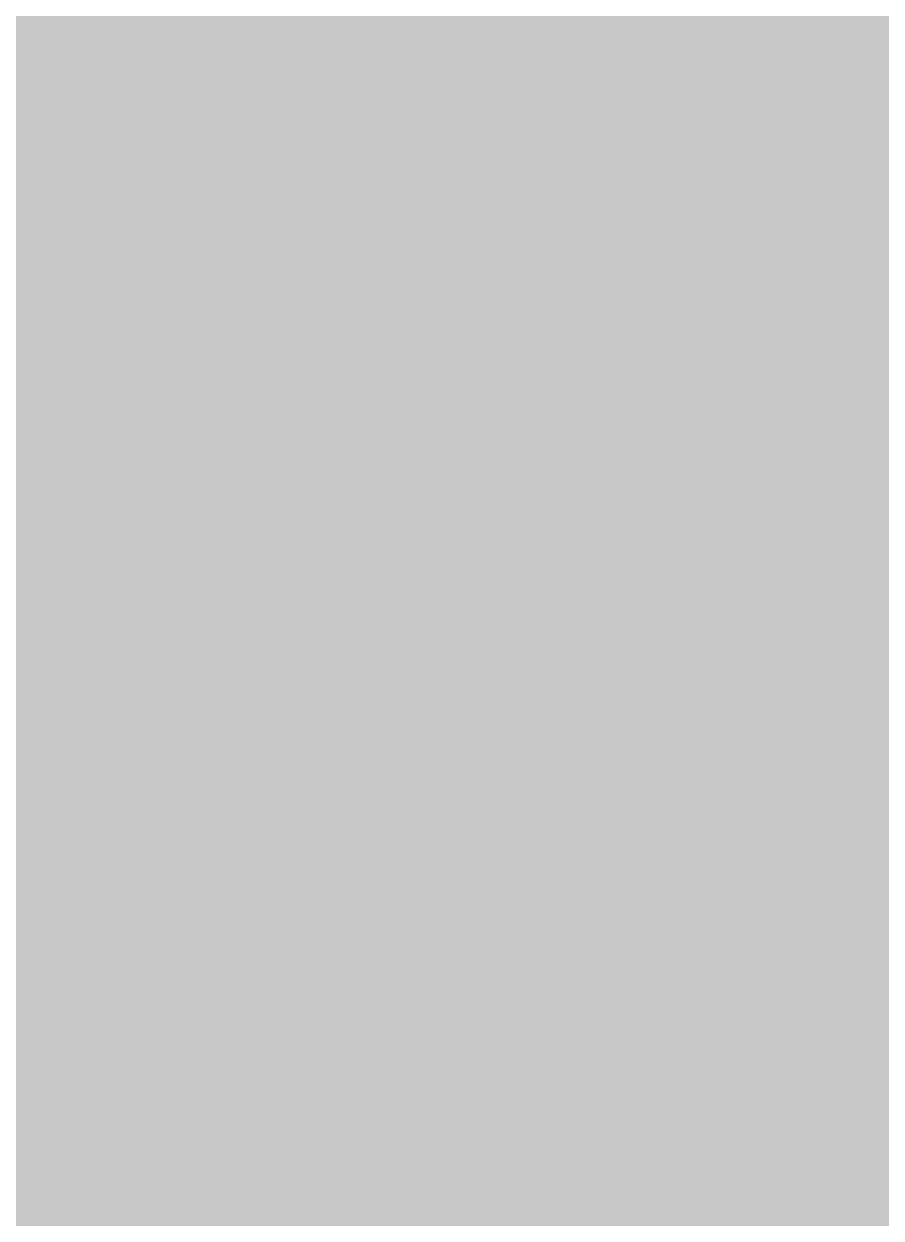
# Model space of a CAD drawing. Extents: x -5 to 208, y -5 to 206.
# Drawn here: x 12.02 to 17.19, y 50.09 to 57.29 of the extents above; entities that cross this region are included whole.
import ezdxf

# ---------------------------------------------------------------- set-up
doc = ezdxf.new("R2010")
doc.units = 0
doc.header["$MEASUREMENT"] = 0
doc.layers.get('0').update_dxf_attribs({"linetype": 'CONTINUOUS'})
for name, color, linetype in [('22-301-0_BOT', 7, 'CONTINUOUS'), ('22-301-0_IN1', 1, 'CONTINUOUS'), ('22-301-0_IN2', 4, 'CONTINUOUS'), ('22-301-0_SMT', 5, 'CONTINUOUS'), ('22-301-0_SST', 10, 'CONTINUOUS'), ('22-301-0_TOP', 14, 'CONTINUOUS')]:
    doc.layers.add(name, color=color, linetype=linetype)

# ---------------------------------------------------------------- blocks, each defined once
blk = doc.blocks.new('RECTANGLE_4')
blk.add_solid([(0.63627, 0.51308), (0.63627, -0.51308), (-0.63627, 0.51308), (-0.63627, -0.51308)])
blk = doc.blocks.new('ROUND_36')
at = {"const_width": 0.23749}
blk.add_lwpolyline([(-0.118744, 0, 1), (0.118744, 0, 1)], format="xyb", close=True, dxfattribs=at)

msp = doc.modelspace()

# ---------------------------------------------------------------- linework, layer by layer
at = {"layer": '22-301-0_BOT', "const_width": 0.254}
for points in [[(13.3604, 70.6755), (13.3604, 34.798)], [(13.589, 70.6755), (13.589, 38.70198)], [(13.8176, 70.6755), (13.8176, 39.13124)], [(14.0462, 70.6755), (14.0462, 39.39032)], [(14.2748, 70.6755), (14.2748, 39.56812)], [(14.5034, 70.6755), (14.5034, 39.69512)], [(14.732, 70.6755), (14.732, 39.78148)], [(14.9606, 70.6755), (14.9606, 39.83482)], [(15.1892, 70.6755), (15.1892, 39.85768)], [(15.4178, 70.6755), (15.4178, 39.84752)], [(15.6464, 70.6755), (15.6464, 39.80942)], [(15.875, 70.6755), (15.875, 39.7383)], [(16.1036, 70.6755), (16.1036, 39.63162)], [(16.3322, 70.6755), (16.3322, 39.47668)], [(16.5608, 70.6755), (16.5608, 39.25824)], [(16.7894, 70.6755), (16.7894, 38.93058)], [(17.018, 70.6755), (17.018, 34.798)], [(17.2466, 70.6755), (17.2466, 34.798)], [(13.1318, 68.49618), (13.1318, 34.798)], [(11.9888, 68.326), (11.9888, 34.798)], [(12.2174, 68.326), (12.2174, 34.798)], [(12.446, 68.326), (12.446, 34.798)], [(12.6746, 68.326), (12.6746, 34.798)], [(12.9032, 68.35902), (12.9032, 34.798)], [(21.94306, 57.2008), (6.60146, 57.2008)], [(21.6789, 56.9722), (6.59384, 56.9722)], [(21.50364, 56.7436), (6.54812, 56.7436)], [(21.38172, 56.515), (6.4643, 56.515)], [(21.30298, 56.2864), (6.33476, 56.2864)], [(21.26234, 56.0578), (6.14172, 56.0578)], [(21.25218, 55.8292), (5.83946, 55.8292)], [(21.27504, 55.6006), (-3.556, 55.6006)], [(21.33346, 55.372), (-3.556, 55.372)], [(21.42998, 55.1434), (-3.556, 55.1434)], [(21.57476, 54.9148), (-3.556, 54.9148)], [(21.78304, 54.6862), (-3.556, 54.6862)], [(22.1107, 54.4576), (-3.556, 54.4576)], [(57.91962, 54.229), (-3.556, 54.229)], [(58.17616, 54.0004), (-3.556, 54.0004)], [(58.66384, 53.7718), (-3.556, 53.7718)], [(95.631, 53.5432), (5.46862, 53.5432)], [(95.631, 53.3146), (5.95884, 53.3146)], [(95.631, 53.086), (6.21538, 53.086)], [(95.631, 52.8574), (6.38556, 52.8574)], [(95.631, 52.6288), (6.49732, 52.6288)], [(43.46194, 52.4002), (6.56844, 52.4002)], [(43.23334, 52.1716), (6.59892, 52.1716)], [(43.12158, 51.943), (6.59892, 51.943)], [(43.08348, 51.7144), (6.56082, 51.7144)], [(43.10888, 51.4858), (6.48716, 51.4858)], [(43.20032, 51.2572), (6.36778, 51.2572)], [(43.39336, 51.0286), (6.19252, 51.0286)], [(51.79568, 50.8), (5.92074, 50.8)], [(51.77028, 50.5714), (5.35686, 50.5714)], [(51.80838, 50.3428), (-3.556, 50.3428)], [(49.43094, 50.1142), (-3.556, 50.1142)]]:
    msp.add_lwpolyline(points, dxfattribs=at)
at = {"layer": '22-301-0_IN1', "const_width": 0.254}
for points in [[(12.5476, 83.312), (12.5476, 42.799)], [(12.7762, 83.312), (12.7762, 42.799)], [(13.0048, 83.312), (13.0048, 42.799)], [(13.2334, 83.312), (13.2334, 42.799)], [(13.462, 83.312), (13.462, 42.799)], [(13.6906, 83.312), (13.6906, 42.799)], [(13.9192, 83.312), (13.9192, 42.799)], [(14.1478, 83.312), (14.1478, 42.799)], [(14.3764, 83.312), (14.3764, 42.799)], [(14.605, 72.898), (14.605, 42.799)], [(14.8336, 72.898), (14.8336, 42.799)], [(15.0622, 72.898), (15.0622, 42.799)], [(15.2908, 72.898), (15.2908, 42.799)], [(15.5194, 72.898), (15.5194, 42.799)], [(15.748, 72.898), (15.748, 42.799)], [(15.9766, 72.898), (15.9766, 42.799)], [(16.2052, 72.898), (16.2052, 42.799)], [(16.4338, 72.898), (16.4338, 42.799)], [(16.6624, 72.898), (16.6624, 42.799)], [(16.891, 72.898), (16.891, 42.799)], [(17.1196, 72.898), (17.1196, 42.799)], [(12.319, 69.43852), (12.319, 42.799)], [(12.0904, 69.1261), (12.0904, 42.799)], [(22.31136, 57.2008), (6.42366, 57.2008)], [(21.93544, 56.9722), (6.4135, 56.9722)], [(21.71954, 56.7436), (6.3627, 56.7436)], [(21.5773, 56.515), (6.26618, 56.515)], [(21.4884, 56.2864), (6.11124, 56.2864)], [(21.44014, 56.0578), (5.8674, 56.0578)], [(21.42998, 55.8292), (5.33908, 55.8292)], [(21.45792, 55.6006), (-2.54, 55.6006)], [(21.52396, 55.372), (-2.54, 55.372)], [(21.63318, 55.1434), (-2.54, 55.1434)], [(21.80336, 54.9148), (-2.54, 54.9148)], [(22.0726, 54.6862), (-2.54, 54.6862)], [(22.71268, 54.4576), (-2.54, 54.4576)], [(31.242, 54.229), (-2.54, 54.229)], [(31.242, 54.0004), (-2.54, 54.0004)], [(31.242, 53.7718), (-2.54, 53.7718)], [(31.242, 53.5432), (-2.54, 53.5432)], [(31.242, 53.3146), (5.59308, 53.3146)], [(31.242, 53.086), (5.96392, 53.086)], [(31.242, 52.8574), (6.1722, 52.8574)], [(31.242, 52.6288), (6.30428, 52.6288)], [(31.242, 52.4002), (6.38556, 52.4002)], [(31.242, 52.1716), (6.42112, 52.1716)], [(31.242, 51.943), (6.41858, 51.943)], [(31.242, 51.7144), (6.37794, 51.7144)], [(31.242, 51.4858), (6.29158, 51.4858)], [(31.242, 51.2572), (6.15188, 51.2572)], [(31.242, 51.0286), (5.93344, 51.0286)], [(31.242, 50.8), (5.52704, 50.8)], [(31.242, 50.5714), (-2.54, 50.5714)], [(31.242, 50.3428), (-2.54, 50.3428)], [(31.242, 50.1142), (-2.54, 50.1142)]]:
    msp.add_lwpolyline(points, dxfattribs=at)
at = {"layer": '22-301-0_IN2', "const_width": 0.254}
for points in [[(12.5476, 83.947), (12.5476, 42.799)], [(12.7762, 83.947), (12.7762, 42.799)], [(13.0048, 83.947), (13.0048, 42.799)], [(13.2334, 83.947), (13.2334, 42.799)], [(13.462, 83.947), (13.462, 42.799)], [(13.6906, 83.947), (13.6906, 42.799)], [(13.9192, 83.947), (13.9192, 42.799)], [(14.1478, 83.947), (14.1478, 42.799)], [(14.3764, 83.947), (14.3764, 42.799)], [(14.605, 73.025), (14.605, 42.799)], [(14.8336, 73.025), (14.8336, 42.799)], [(15.0622, 73.025), (15.0622, 42.799)], [(15.2908, 73.025), (15.2908, 42.799)], [(15.5194, 73.025), (15.5194, 42.799)], [(15.748, 73.025), (15.748, 42.799)], [(15.9766, 73.025), (15.9766, 42.799)], [(16.2052, 73.025), (16.2052, 42.799)], [(16.4338, 73.025), (16.4338, 42.799)], [(16.6624, 73.025), (16.6624, 42.799)], [(16.891, 73.025), (16.891, 42.799)], [(17.1196, 73.025), (17.1196, 42.799)], [(12.319, 69.43852), (12.319, 42.799)], [(12.0904, 69.1261), (12.0904, 42.799)], [(22.31136, 57.2008), (6.42366, 57.2008)], [(21.93544, 56.9722), (6.4135, 56.9722)], [(21.71954, 56.7436), (6.3627, 56.7436)], [(21.5773, 56.515), (6.26618, 56.515)], [(21.4884, 56.2864), (6.11124, 56.2864)], [(21.44014, 56.0578), (5.8674, 56.0578)], [(21.42998, 55.8292), (5.33908, 55.8292)], [(21.45792, 55.6006), (-2.54, 55.6006)], [(21.52396, 55.372), (-2.54, 55.372)], [(21.63318, 55.1434), (-2.54, 55.1434)], [(21.80336, 54.9148), (-2.54, 54.9148)], [(22.0726, 54.6862), (-2.54, 54.6862)], [(22.71268, 54.4576), (-2.54, 54.4576)], [(31.369, 54.229), (-2.54, 54.229)], [(31.369, 54.0004), (-2.54, 54.0004)], [(31.369, 53.7718), (-2.54, 53.7718)], [(31.369, 53.5432), (-2.54, 53.5432)], [(31.369, 53.3146), (5.59308, 53.3146)], [(31.369, 53.086), (5.96392, 53.086)], [(31.369, 52.8574), (6.1722, 52.8574)], [(31.369, 52.6288), (6.30428, 52.6288)], [(31.369, 52.4002), (6.38556, 52.4002)], [(31.369, 52.1716), (6.42112, 52.1716)], [(31.369, 51.943), (6.41858, 51.943)], [(31.369, 51.7144), (6.37794, 51.7144)], [(31.369, 51.4858), (6.29158, 51.4858)], [(31.369, 51.2572), (6.15188, 51.2572)], [(31.369, 51.0286), (5.93344, 51.0286)], [(31.369, 50.8), (5.52704, 50.8)], [(31.369, 50.5714), (-2.54, 50.5714)], [(31.369, 50.3428), (-2.54, 50.3428)], [(31.369, 50.1142), (-2.54, 50.1142)]]:
    msp.add_lwpolyline(points, dxfattribs=at)
at = {"layer": '22-301-0_SMT', "const_width": 0.127}
for points in [[(12.319, 55.18658, 0.4142136), (12.11834, 54.98592)], [(17.07642, 54.99608, 0.4142136), (16.8783, 55.1942)], [(13.66774, 54.47538, 0.2845461), (12.57554, 52.71008)], [(16.61922, 52.705, 0.2736465), (15.50162, 54.5084)], [(12.57554, 52.69738, 0.2733631), (13.69314, 50.89398)], [(15.52702, 50.927, 0.2843907), (16.61668, 52.68976)], [(12.11834, 50.4063, 0.4142136), (12.319, 50.20564)], [(16.8783, 50.2158, 0.4142136), (17.07642, 50.41392)]]:
    msp.add_lwpolyline(points, format="xyb", dxfattribs=at)
for points in [[(12.32154, 55.18658), (12.319, 55.18653)], [(13.69314, 55.18658), (12.32154, 55.18658)], [(12.33424, 55.18658), (12.33424, 50.20818)], [(12.44854, 55.18658), (12.44854, 50.20818)], [(12.56284, 55.18658), (12.56284, 50.20818)], [(12.67714, 55.18658), (12.67714, 53.33492)], [(12.79144, 55.18658), (12.79144, 53.6067)], [(12.90574, 55.18658), (12.90574, 53.80228)], [(13.02004, 55.18658), (13.02004, 53.95722)], [(13.13434, 55.18658), (13.13434, 54.08422)], [(13.24864, 55.18658), (13.24864, 54.19344)], [(13.36294, 55.18658), (13.36294, 54.28742)], [(13.47724, 55.18658), (13.47724, 54.36616)], [(13.59154, 55.18658), (13.59154, 54.43474)], [(13.69314, 55.18658), (13.69314, 54.50078), (13.66774, 54.47538)], [(16.87322, 55.1942), (15.50162, 55.1942), (15.50162, 54.5084)], [(15.60322, 55.1942), (15.60322, 54.44998)], [(15.71752, 55.1942), (15.71752, 54.37886)], [(15.83182, 55.1942), (15.83182, 54.2925)], [(15.94612, 55.1942), (15.94612, 54.19598)], [(16.06042, 55.1942), (16.06042, 54.08168)], [(16.17472, 55.1942), (16.17472, 53.9496)], [(16.28902, 55.1942), (16.28902, 53.78704)], [(16.40332, 55.1942), (16.40332, 53.58638)], [(16.51762, 55.1942), (16.51762, 53.30444)], [(16.63192, 55.1942), (16.63192, 50.2158)], [(16.74622, 55.1942), (16.74622, 50.2158)], [(16.86052, 55.1942), (16.86052, 50.2158)], [(16.8783, 55.1942), (16.87322, 55.19414)], [(13.69314, 55.10784), (12.16152, 55.10784)], [(12.21994, 55.16118), (12.21994, 50.23104)], [(17.03324, 55.118), (15.50162, 55.118)], [(16.97482, 55.1688), (16.97482, 50.2412)], [(13.69314, 54.99354), (12.11834, 54.99354)], [(12.11834, 54.98592), (12.11834, 54.98338)], [(12.11834, 54.98338), (12.11834, 50.41138)], [(17.07642, 55.0037), (15.50162, 55.0037)], [(17.07642, 54.99608), (17.07642, 54.991)], [(17.07642, 54.991), (17.07642, 50.419)], [(17.07642, 54.8894), (15.50162, 54.8894)], [(13.69314, 54.87924), (12.11834, 54.87924)], [(13.69314, 54.76494), (12.11834, 54.76494)], [(17.07642, 54.7751), (15.50162, 54.7751)], [(13.69314, 54.65064), (12.11834, 54.65064)], [(17.07642, 54.6608), (15.50162, 54.6608)], [(13.69314, 54.53634), (12.11834, 54.53634)], [(17.07642, 54.5465), (15.50162, 54.5465)], [(13.57122, 54.42204), (12.11834, 54.42204)], [(17.07642, 54.4322), (15.6337, 54.4322)], [(17.07642, 54.3179), (15.80134, 54.3179)], [(13.39342, 54.30774), (12.11834, 54.30774)], [(13.24864, 54.19344), (12.11834, 54.19344)], [(17.07642, 54.2036), (15.9385, 54.2036)], [(13.12926, 54.07914), (12.11834, 54.07914)], [(17.07642, 54.0893), (16.0528, 54.0893)], [(13.02766, 53.96484), (12.11834, 53.96484)], [(17.07642, 53.975), (16.1544, 53.975)], [(12.93876, 53.85054), (12.11834, 53.85054)], [(17.07642, 53.8607), (16.24076, 53.8607)], [(12.8651, 53.73624), (12.11834, 53.73624)], [(17.07642, 53.7464), (16.31442, 53.7464)], [(12.79906, 53.62194), (12.11834, 53.62194)], [(17.07642, 53.6321), (16.38046, 53.6321)], [(17.07642, 53.5178), (16.43634, 53.5178)], [(12.74572, 53.50764), (12.11834, 53.50764)], [(12.69746, 53.39334), (12.11834, 53.39334)], [(17.07642, 53.4035), (16.48206, 53.4035)], [(12.65936, 53.27904), (12.11834, 53.27904)], [(17.07642, 53.2892), (16.5227, 53.2892)], [(12.62888, 53.16474), (12.11834, 53.16474)], [(17.07642, 53.1749), (16.55572, 53.1749)], [(12.60602, 53.05044), (12.11834, 53.05044)], [(17.07642, 53.0606), (16.58112, 53.0606)], [(17.07642, 52.9463), (16.5989, 52.9463)], [(12.58824, 52.93614), (12.11834, 52.93614)], [(12.57808, 52.82184), (12.11834, 52.82184)], [(17.07642, 52.832), (16.6116, 52.832)], [(12.57554, 52.70754), (12.11834, 52.70754)], [(12.57554, 52.71008), (12.57554, 52.69738)], [(17.07642, 52.7177), (16.61922, 52.7177)], [(16.61922, 52.705), (16.61922, 52.68976)], [(12.58062, 52.59324), (12.11834, 52.59324)], [(17.07642, 52.6034), (16.61668, 52.6034)], [(12.59078, 52.47894), (12.11834, 52.47894)], [(17.07642, 52.4891), (16.60906, 52.4891)], [(12.60856, 52.36464), (12.11834, 52.36464)], [(17.07642, 52.3748), (16.59382, 52.3748)], [(12.63396, 52.25034), (12.11834, 52.25034)], [(17.07642, 52.2605), (16.57096, 52.2605)], [(12.66444, 52.13604), (12.11834, 52.13604)], [(12.67714, 52.0954), (12.67714, 50.20818)], [(17.07642, 52.1462), (16.54302, 52.1462)], [(12.70254, 52.02174), (12.11834, 52.02174)], [(17.07642, 52.0319), (16.50492, 52.0319)], [(16.51762, 52.06492), (16.51762, 50.2158)], [(12.74826, 51.90744), (12.11834, 51.90744)], [(17.07642, 51.9176), (16.46174, 51.9176)], [(12.8016, 51.79314), (12.11834, 51.79314)], [(12.79144, 51.81346), (12.79144, 50.20818)], [(16.40332, 51.79314), (16.40332, 50.2158)], [(17.07642, 51.8033), (16.4084, 51.8033)], [(12.8651, 51.67884), (12.11834, 51.67884)], [(17.07642, 51.689), (16.3449, 51.689)], [(12.90574, 51.6128), (12.90574, 50.20818)], [(17.07642, 51.5747), (16.27124, 51.5747)], [(16.28902, 51.59756), (16.28902, 50.2158)], [(12.93876, 51.56454), (12.11834, 51.56454)], [(13.02258, 51.45024), (12.11834, 51.45024)], [(13.02004, 51.45278), (13.02004, 50.20818)], [(16.17472, 51.44262), (16.17472, 50.2158)], [(17.07642, 51.4604), (16.18742, 51.4604)], [(13.1191, 51.33594), (12.11834, 51.33594)], [(13.13434, 51.31816), (13.13434, 50.20818)], [(16.06042, 51.31562), (16.06042, 50.2158)], [(17.07642, 51.3461), (16.08836, 51.3461)], [(13.23086, 51.22164), (12.11834, 51.22164)], [(17.07642, 51.2318), (15.97406, 51.2318)], [(13.24864, 51.20386), (13.24864, 50.20818)], [(15.94612, 51.2064), (15.94612, 50.2158)], [(13.36294, 51.10734), (12.11834, 51.10734)], [(13.36294, 51.10734), (13.36294, 50.20818)], [(15.83182, 51.11496), (15.83182, 50.2158)], [(17.07642, 51.1175), (15.83436, 51.1175)], [(13.47724, 51.02352), (13.47724, 50.20818)], [(17.07642, 51.0032), (15.66672, 51.0032)], [(15.71752, 51.03368), (15.71752, 50.2158)], [(13.52042, 50.99304), (12.11834, 50.99304)], [(13.59154, 50.94986), (13.59154, 50.20818)], [(15.52702, 50.927), (15.50162, 50.9016), (15.50162, 50.2158)], [(15.60322, 50.9651), (15.60322, 50.2158)], [(13.69314, 50.87874), (12.11834, 50.87874)], [(13.69314, 50.89398), (13.69314, 50.20818), (12.32154, 50.20818), (12.319, 50.20564)], [(17.07642, 50.8889), (15.50162, 50.8889)], [(13.69314, 50.76444), (12.11834, 50.76444)], [(17.07642, 50.7746), (15.50162, 50.7746)], [(13.69314, 50.65014), (12.11834, 50.65014)], [(17.07642, 50.6603), (15.50162, 50.6603)], [(13.69314, 50.53584), (12.11834, 50.53584)], [(17.07642, 50.546), (15.50162, 50.546)], [(13.69314, 50.42154), (12.11834, 50.42154)], [(17.07642, 50.4317), (15.50162, 50.4317)], [(12.11834, 50.41138), (12.11828, 50.4063)], [(17.07642, 50.41392), (17.07636, 50.419)], [(13.69314, 50.30724), (12.14374, 50.30724)], [(17.05102, 50.3174), (15.50162, 50.3174)], [(16.87322, 50.2158), (15.50162, 50.2158)], [(16.8783, 50.2158), (16.87322, 50.2158)]]:
    msp.add_lwpolyline(points, dxfattribs=at)
at = {"layer": '22-301-0_SST'}
for points, const_width in [([(17.145, 56.642), (15.875, 56.642), (15.621, 56.896), (15.621, 60.198), (17.399, 60.198), (17.399, 56.896), (17.145, 56.642)], 0.1524), ([(13.5255, 56.9595), (13.5255, 59.8805), (11.8872, 59.8805), (11.8872, 56.9595), (13.5255, 56.9595)], 0.1524), ([(14.19606, 57.84088), (14.02842, 57.7215), (14.02842, 57.48528), (14.19606, 57.3659), (14.36624, 57.3659), (14.70406, 57.60466), (15.04442, 57.3659), (15.04442, 57.84088)], 0.1524), ([(17.40662, 55.5498), (11.74242, 55.5498), (11.74242, 49.911), (17.40662, 49.911), (17.40662, 55.5498)], 0.127), ([(15.52702, 54.68366), (16.0401, 55.19928), (16.52524, 54.61762), (17.10436, 54.13502), (16.58874, 53.62194)], 0.1524), ([(12.32916, 55.20182), (16.0401, 55.20182), (16.0401, 55.14848), (12.319, 55.14848)], 0.1524), ([(12.3317, 55.20182), (12.3317, 55.19166)], 0.1524), ([(13.58646, 54.76748), (13.58646, 55.19166), (12.3317, 55.19166)], 0.1524), ([(14.60754, 55.19166), (14.605, 55.15864), (14.61008, 55.15864)], 0.1524), ([(16.5989, 53.67782), (17.05356, 54.13248), (16.49984, 54.5973), (16.03756, 55.14848), (15.5829, 54.69382)], 0.1524), ([(16.08328, 55.19166), (16.01721, 55.1895)], 0.1524), ([(16.01724, 55.18912), (16.02486, 55.16118), (16.4973, 54.59476), (16.52524, 54.61762), (16.05534, 55.17896)], 0.1524), ([(17.07896, 54.13502), (17.07388, 54.13756), (16.51254, 54.60746), (16.0401, 55.17134), (16.0401, 55.17388), (16.05534, 55.17896), (16.06296, 55.15864)], 0.1524), ([(16.08582, 55.17388), (16.04015, 55.17283)], 0.1524), ([(12.31646, 55.15864), (13.55344, 55.15864), (13.55344, 54.7878)], 0.1524), ([(16.08582, 55.15864), (16.06297, 55.15837)], 0.1524), ([(12.15898, 54.97576), (12.15898, 51.26736), (12.10564, 51.26736), (12.10564, 54.97576)], 0.1524), ([(12.1158, 54.9783), (12.1158, 53.68544), (12.51204, 53.68544), (12.51204, 53.71846), (12.14882, 53.71846), (12.14882, 54.98846)], 0.1524), ([(15.75562, 54.87416), (15.77086, 54.90464)], 0.1524), ([(15.94104, 54.06136), (15.96644, 54.03596), (16.52524, 54.59476), (16.49984, 54.62016), (15.94104, 54.06136)], 0.1524), ([(17.06372, 54.16042), (16.5227, 54.62016), (16.49984, 54.59476), (17.06626, 54.12232), (17.0942, 54.10962)], 0.1524), ([(17.06372, 54.16042), (17.06309, 54.18071)], 0.1524), ([(17.07896, 54.13502), (17.07896, 54.18074)], 0.1524), ([(17.0942, 54.10962), (17.09652, 54.1782)], 0.1524), ([(17.0561, 51.12766), (17.0561, 54.13502), (17.1069, 54.13502), (17.1069, 51.1048)], 0.1524), ([(16.34998, 54.04866), (16.3703, 54.02326), (16.3576, 54.01056)], 0.1524), ([(16.34744, 54.0258), (16.37284, 54.04612)], 0.1524), ([(16.3576, 54.01056), (16.3703, 54.02326)], 0.1524), ([(16.81226, 53.8607), (16.78178, 53.84546), (16.84274, 53.721), (16.86306, 53.67782), (16.88084, 53.63464), (16.89862, 53.59146), (16.91386, 53.54828), (16.93164, 53.50256), (16.94434, 53.45938), (16.95958, 53.41366), (16.97228, 53.36794), (16.98498, 53.32222), (16.99768, 53.2765), (17.00784, 53.23078), (17.03324, 53.08854), (17.04086, 53.04282), (17.04594, 52.99456), (17.05356, 52.9463), (17.06372, 52.69992), (17.06118, 52.56784), (17.05356, 52.47894), (17.05102, 52.43576), (17.04594, 52.39258), (17.00022, 52.13858), (16.99006, 52.0954), (16.97736, 52.05476), (16.9291, 51.8922), (16.91386, 51.85156), (16.89862, 51.81346), (16.88338, 51.77536), (16.83258, 51.65852), (16.86306, 51.64582), (16.88084, 51.68392), (16.91386, 51.76266), (16.9291, 51.80076), (16.94434, 51.8414), (16.95958, 51.88204), (17.01038, 52.04714), (17.02054, 52.08778), (17.0307, 52.13096), (17.04086, 52.17414), (17.05102, 52.21478), (17.06626, 52.30114), (17.07134, 52.34432), (17.07896, 52.39004), (17.08404, 52.43322), (17.08658, 52.4764), (17.0942, 52.5653), (17.09674, 52.70246), (17.08404, 52.94884), (17.07896, 52.9971), (17.07388, 53.0479), (17.06626, 53.09616), (17.018, 53.33238), (17.0053, 53.3781), (16.99006, 53.42382), (16.97736, 53.46954), (16.96212, 53.51526), (16.91132, 53.64734), (16.89354, 53.69052), (16.87322, 53.7337), (16.81226, 53.8607)], 0.1524), ([(12.4968, 53.7083), (12.52728, 53.69306)], 0.1524), ([(12.13358, 51.26736), (12.13612, 51.26482), (12.7, 50.79492), (12.6873, 50.80762), (12.7127, 50.78476), (13.26896, 51.34102), (13.2461, 51.36642), (12.6873, 50.80762)], 0.1524), ([(12.14882, 52.70246), (12.1158, 52.69992)], 0.1524), ([(12.1158, 52.69992), (12.1158, 52.69738)], 0.1524), ([(12.14882, 52.70246), (12.14882, 52.69738)], 0.1524), ([(12.68984, 50.78222), (12.10818, 51.26736), (12.62126, 51.78044), (12.64158, 51.74234)], 0.1524), ([(12.61364, 51.72456), (12.15898, 51.2699), (12.71016, 50.80762), (13.17498, 50.2539), (13.62964, 50.70856)], 0.1524), ([(15.6337, 50.6095), (15.5829, 50.6095), (15.5829, 50.20056), (16.18742, 50.20056), (17.1069, 51.1048), (17.1069, 51.67884), (16.65986, 51.67884), (16.6243, 51.61026), (16.59382, 51.55692), (16.4973, 51.40452), (16.46428, 51.35626), (16.35252, 51.21402), (16.31188, 51.1683), (16.27124, 51.12512), (16.2306, 51.08194), (16.18742, 51.03876), (16.14424, 50.99812), (16.09852, 50.96002), (16.00708, 50.88382), (15.95882, 50.84826), (15.75562, 50.71618), (15.70482, 50.6857), (15.65148, 50.65776), (15.5956, 50.63236), (15.61846, 50.5841), (15.73022, 50.64252), (15.78356, 50.673), (15.9893, 50.80762), (16.03756, 50.84318), (16.2687, 51.04638), (16.30934, 51.08956), (16.35252, 51.13528), (16.39316, 51.181), (16.43126, 51.22926), (16.46936, 51.27498), (16.57604, 51.42738), (16.60906, 51.47818), (16.63954, 51.53152), (16.67002, 51.58486), (16.69034, 51.6255), (17.0561, 51.6255), (17.0561, 51.12766), (16.1671, 50.2539), (15.6337, 50.2539), (15.6337, 50.6095)], 0.1524), ([(12.40028, 51.54168), (12.43076, 51.55692)], 0.1524), ([(12.8397, 51.3588), (12.8651, 51.37658)], 0.1524), ([(12.84224, 51.37912), (12.86256, 51.35372)], 0.1524), ([(12.14882, 51.2445), (12.1285, 51.24958), (12.68984, 50.78222), (12.7, 50.79492), (13.1699, 50.23104), (13.17244, 50.2285)], 0.1524), ([(12.1158, 51.29022), (12.11348, 51.22164)], 0.1524), ([(13.68552, 50.71872), (13.17244, 50.2031), (12.68984, 50.78222), (12.71016, 50.80762), (12.14374, 51.28006), (12.1158, 51.29022)], 0.1524), ([(12.13358, 51.26736), (12.13253, 51.22164)], 0.1524), ([(12.14882, 51.2445), (12.14855, 51.22164)], 0.1524), ([(13.2842, 50.93716), (13.2588, 50.95748)], 0.1524), ([(13.26134, 50.93462), (13.28166, 50.96002)], 0.1524), ([(13.1953, 50.21072), (13.18514, 50.23866), (12.7127, 50.80508), (12.6873, 50.78476), (13.15466, 50.22342), (13.14704, 50.24374)], 0.1524), ([(14.605, 50.21072), (14.60754, 50.24374), (14.36116, 50.2539), (14.26464, 50.2666), (14.21638, 50.27422), (14.07668, 50.29962), (14.03096, 50.30978), (13.98524, 50.32248), (13.8938, 50.34788), (13.84808, 50.36312), (13.8049, 50.37582), (13.716, 50.40884), (13.67282, 50.42662), (13.58646, 50.46472), (13.462, 50.52568), (13.44676, 50.4952), (13.57376, 50.43424), (13.61694, 50.41392), (13.66012, 50.39614), (13.7922, 50.34534), (13.83792, 50.3301), (13.88364, 50.3174), (13.92936, 50.30216), (13.97508, 50.28946), (14.21384, 50.2412), (14.2621, 50.23358), (14.35862, 50.22342), (14.605, 50.21072)], 0.1524), ([(13.12672, 50.24374), (13.14703, 50.24395)], 0.1524), ([(13.12672, 50.22596), (13.17251, 50.22701)], 0.1524), ([(13.12672, 50.20818), (13.19531, 50.2105)], 0.1524), ([(16.1671, 50.2539), (13.17244, 50.2539), (13.17244, 50.20056), (16.18742, 50.20056)], 0.1524)]:
    msp.add_lwpolyline(points, dxfattribs=dict(at, const_width=const_width))
at = {"layer": '22-301-0_SST', "const_width": 0.1524}
for points in [[(12.3317, 55.20182, 0.4142136), (12.10564, 54.97576)], [(12.3317, 55.19166, 0.4107693), (12.1158, 54.9783)], [(15.77086, 54.90464, 0.1222351), (14.61008, 55.19272)], [(17.09674, 54.1782, 0.4142136), (16.08328, 55.19166)], [(17.07896, 54.18074, 0.4142136), (16.08582, 55.17388)], [(12.31646, 55.15864, 0.3702317), (12.14882, 54.98846)], [(12.319, 55.14848, 0.3928793), (12.15898, 54.97576)], [(15.75562, 54.87416, 0.1221929), (14.61008, 55.15836)], [(17.06372, 54.18074, 0.4142136), (16.08582, 55.15864)], [(14.60754, 54.92242, 0.4142136), (12.38758, 52.70246)], [(14.605, 54.8894, 0.4142136), (12.41806, 52.70246)], [(15.91564, 54.45252, 0.1620988), (14.605, 54.88889)], [(15.9639, 54.4576, 0.165982), (14.60754, 54.92062)], [(13.55344, 54.7878, 0.1655132), (12.49605, 53.70866)], [(13.58646, 54.76748, 0.1677032), (12.52655, 53.69341)], [(15.91564, 54.45252, 0.0516994), (15.52718, 54.68401)], [(15.9639, 54.4576, 0.0504853), (15.58307, 54.69417)], [(15.91564, 54.45252, 0.1664185), (15.84956, 54.25948)], [(15.91564, 54.45252, 0.1664185), (15.84956, 54.25948)], [(15.9639, 54.4576, 0.1972575), (15.88258, 54.25948)], [(15.9639, 54.4576, 0.1972575), (15.88258, 54.25948)], [(15.8496, 54.25948, 0.4142136), (16.16456, 53.94452)], [(15.88262, 54.25948, 0.4142136), (16.16456, 53.97754)], [(15.88262, 54.25948, 0.4142136), (16.16456, 53.97754)], [(16.16456, 53.97754, 0.197256), (16.36265, 54.05885)], [(16.16456, 53.97754, 0.1823261), (16.35076, 54.04777)], [(16.16456, 53.94452, 0.1810753), (16.37142, 54.02197)], [(16.16456, 53.94452, 0.1664167), (16.35757, 54.01059)], [(16.58874, 53.62194, 0.054636), (16.34585, 54.02458)], [(16.79448, 52.69992, 0.1620988), (16.35801, 54.01086)], [(16.8275, 52.70246, 0.1658023), (16.36453, 54.06024)], [(16.5989, 53.67782, 0.0493591), (16.37199, 54.04547)], [(12.1158, 52.69738, 0.1216549), (12.40111, 51.54211)], [(12.14882, 52.69738, 0.1218502), (12.43092, 51.557)], [(12.38504, 52.70246, 0.1639217), (12.83812, 51.3576)], [(12.41806, 52.70246, 0.1642446), (12.86555, 51.37693)], [(14.605, 50.47996, 0.4142136), (16.8275, 52.70246)], [(14.60754, 50.51298, 0.4142136), (16.79448, 52.69992)], [(12.61364, 51.72456, 0.0505341), (12.85038, 51.34396)], [(12.64158, 51.74234, 0.0471366), (12.85515, 51.39198)], [(13.04798, 51.45786, 0.1810777), (12.84112, 51.38041)], [(13.04798, 51.42484, 0.1972586), (12.84989, 51.34353)], [(13.04798, 51.45786, 0.166419), (12.85496, 51.39179)], [(13.04798, 51.42484, 0.1823287), (12.86178, 51.35461)], [(13.36294, 51.1429, 0.4142136), (13.04798, 51.45786)], [(13.36294, 51.1429, 0.4142136), (13.04798, 51.45786)], [(13.32992, 51.1429, 0.4142136), (13.04798, 51.42484)], [(13.32992, 51.1429, 0.4142136), (13.04798, 51.42484)], [(12.11326, 51.22164, 0.4142136), (13.12672, 50.20818)], [(12.13104, 51.22164, 0.4142136), (13.12672, 50.22596)], [(12.14882, 51.22164, 0.4142136), (13.12672, 50.24374)], [(13.24864, 50.94478, 0.1972575), (13.32996, 51.1429)], [(13.2588, 50.95748, 0.1823268), (13.32874, 51.1429)], [(13.2842, 50.93716, 0.1810765), (13.36123, 51.1429)], [(13.2969, 50.94986, 0.1664185), (13.36298, 51.1429)], [(13.24864, 50.94478, 0.1658023), (14.605, 50.48229)], [(13.26134, 50.93462, 0.0490281), (13.62918, 50.70763)], [(13.28166, 50.96002, 0.0537043), (13.68484, 50.71726)], [(13.2969, 50.94986, 0.1620988), (14.60754, 50.51349)]]:
    msp.add_lwpolyline(points, format="xyb", dxfattribs=at)
at = {"layer": '22-301-0_TOP'}
for points, const_width in [([(13.6144, 64.01562), (13.6144, 55.58028)], 0.254), ([(13.843, 64.01562), (13.843, 55.5498)], 0.254), ([(14.0716, 64.01562), (14.0716, 55.2958)], 0.254), ([(14.3002, 64.01562), (14.3002, 44.7167)], 0.254), ([(14.5288, 64.01562), (14.5288, 44.7167)], 0.254), ([(14.7574, 64.01562), (14.7574, 44.7167)], 0.254), ([(14.986, 64.01562), (14.986, 44.7167)], 0.254), ([(15.2146, 64.01562), (15.2146, 55.46344)], 0.254), ([(15.4432, 64.01562), (15.4432, 55.58282)], 0.254), ([(13.5128, 58.3946), (13.5128, 56.9722)], 0.254), ([(15.54226, 58.24728), (15.54226, 56.56072)], 0.254), ([(16.51, 58.24728), (16.51, 57.404)], 0.254), ([(12.7, 57.7088), (11.7602, 56.769), (9.525, 56.769)], 0.635), ([(12.7, 57.7088), (16.2052, 57.7088), (16.51, 57.404)], 0.635), ([(12.7, 56.9722), (12.7, 57.7088)], 0.254), ([(15.54226, 57.404), (16.51, 57.404)], 0.254), ([(17.47774, 57.404), (16.51, 57.404)], 0.254), ([(16.51, 56.56072), (16.51, 57.404)], 0.254), ([(15.54226, 57.2262), (13.5128, 57.2262)], 0.254), ([(15.54226, 56.9976), (13.5128, 56.9976)], 0.254), ([(13.5128, 56.9722), (11.8872, 56.9722)], 0.254), ([(12.0142, 56.9722), (12.0142, 55.49646)], 0.254), ([(12.2428, 56.9722), (12.2428, 55.5752)], 0.254), ([(12.4714, 56.9722), (12.4714, 55.58028)], 0.254), ([(12.7, 56.9722), (12.7, 55.58028)], 0.254), ([(12.9286, 56.9722), (12.9286, 55.58028)], 0.254), ([(13.1572, 56.9722), (13.1572, 55.58028)], 0.254), ([(13.3858, 56.9722), (13.3858, 55.58028)], 0.254), ([(15.54226, 56.769), (11.15568, 56.769)], 0.254), ([(17.47774, 56.56072), (15.54226, 56.56072)], 0.254), ([(15.6718, 56.56072), (15.6718, 55.5879)], 0.254), ([(15.9004, 56.56072), (15.9004, 55.5879)], 0.254), ([(16.129, 56.56072), (16.129, 55.5879)], 0.254), ([(16.3576, 56.56072), (16.3576, 55.5879)], 0.254), ([(16.5862, 56.56072), (16.5862, 55.5879)], 0.254), ([(16.8148, 56.56072), (16.8148, 55.5879)], 0.254), ([(17.0434, 56.56072), (17.0434, 55.56504)], 0.254), ([(17.272, 56.56072), (17.272, 55.43804)], 0.254), ([(21.59, 56.5404), (11.15568, 56.5404)], 0.254), ([(21.49602, 56.3118), (11.15568, 56.3118)], 0.254), ([(21.44522, 56.0832), (11.15568, 56.0832)], 0.254), ([(21.42998, 55.8546), (11.15568, 55.8546)], 0.254), ([(21.45284, 55.626), (2.1717, 55.626)], 0.254), ([(12.3444, 55.58028), (12.31931, 55.57786)], 0.254), ([(13.69314, 55.58028), (12.3444, 55.58028)], 0.254), ([(16.87322, 55.5879), (15.50162, 55.5879)], 0.254), ([(16.8783, 55.5879), (16.87322, 55.5879)], 0.254), ([(15.1638, 55.3974), (14.02588, 55.3974)], 0.254), ([(21.5138, 55.3974), (17.31264, 55.3974)], 0.254), ([(14.08684, 55.18658), (14.08684, 54.50078)], 0.254), ([(15.10792, 55.1942), (15.10792, 54.5084)], 0.254), ([(12.319, 55.18658), (12.32154, 55.18658)], 0.127), ([(13.69314, 55.18658), (12.32154, 55.18658)], 0.127), ([(12.33424, 55.18658), (12.33424, 50.20818)], 0.127), ([(12.44854, 55.18658), (12.44854, 50.20818)], 0.127), ([(12.56284, 55.18658), (12.56284, 50.20818)], 0.127), ([(12.67714, 55.18658), (12.67714, 53.33492)], 0.127), ([(12.79144, 55.18658), (12.79144, 53.6067)], 0.127), ([(12.90574, 55.18658), (12.90574, 53.80228)], 0.127), ([(13.02004, 55.18658), (13.02004, 53.95722)], 0.127), ([(13.13434, 55.18658), (13.13434, 54.08422)], 0.127), ([(13.24864, 55.18658), (13.24864, 54.19344)], 0.127), ([(13.36294, 55.18658), (13.36294, 54.28742)], 0.127), ([(13.47724, 55.18658), (13.47724, 54.36616)], 0.127), ([(13.59154, 55.18658), (13.59154, 54.43474)], 0.127), ([(13.69314, 55.18658), (13.69314, 54.50078)], 0.127), ([(15.10792, 55.1688), (14.08684, 55.1688)], 0.254), ([(16.87322, 55.1942), (15.50162, 55.1942), (15.50162, 54.5084)], 0.127), ([(15.60322, 55.1942), (15.60322, 54.44998)], 0.127), ([(15.71752, 55.1942), (15.71752, 54.37886)], 0.127), ([(15.83182, 55.1942), (15.83182, 54.2925)], 0.127), ([(15.94612, 55.1942), (15.94612, 54.19598)], 0.127), ([(16.06042, 55.1942), (16.06042, 54.08168)], 0.127), ([(16.17472, 55.1942), (16.17472, 53.9496)], 0.127), ([(16.28902, 55.1942), (16.28902, 53.78704)], 0.127), ([(16.40332, 55.1942), (16.40332, 53.58638)], 0.127), ([(16.51762, 55.1942), (16.51762, 53.30444)], 0.127), ([(16.63192, 55.1942), (16.63192, 50.2158)], 0.127), ([(16.74622, 55.1942), (16.74622, 50.2158)], 0.127), ([(16.86052, 55.1942), (16.86052, 50.2158)], 0.127), ([(16.8783, 55.1942), (16.87322, 55.19414)], 0.127), ([(13.69314, 55.10784), (12.16152, 55.10784)], 0.127), ([(12.21994, 55.16118), (12.21994, 50.23104)], 0.127), ([(17.03324, 55.118), (15.50162, 55.118)], 0.127), ([(16.97482, 55.1688), (16.97482, 50.2412)], 0.127), ([(13.69314, 54.99354), (12.11834, 54.99354)], 0.127), ([(12.11834, 54.98592), (12.11835, 54.98338)], 0.127), ([(12.11834, 54.98338), (12.11834, 50.41138), (12.11834, 50.4063)], 0.127), ([(15.10792, 54.9402), (14.08684, 54.9402)], 0.254), ([(17.07642, 55.0037), (15.50162, 55.0037)], 0.127), ([(17.07642, 54.99608), (17.07642, 54.991)], 0.127), ([(17.07642, 54.991), (17.07642, 50.419)], 0.127), ([(17.07642, 54.8894), (15.50162, 54.8894)], 0.127), ([(13.69314, 54.87924), (12.11834, 54.87924)], 0.127), ([(13.69314, 54.76494), (12.11834, 54.76494)], 0.127), ([(15.10792, 54.7116), (14.08684, 54.7116)], 0.254), ([(17.07642, 54.7751), (15.50162, 54.7751)], 0.127), ([(13.69314, 54.65064), (12.11834, 54.65064)], 0.127), ([(17.07642, 54.6608), (15.50162, 54.6608)], 0.127), ([(13.69314, 54.53634), (12.11834, 54.53634)], 0.127), ([(15.10792, 54.483), (14.08684, 54.483)], 0.254), ([(17.07642, 54.5465), (15.50162, 54.5465)], 0.127), ([(13.69314, 54.50078), (13.66774, 54.47538)], 0.127), ([(14.0716, 54.38902), (14.0716, 51.0032)], 0.254), ([(13.57122, 54.42204), (12.11834, 54.42204)], 0.127), ([(17.07642, 54.4322), (15.6337, 54.4322)], 0.127), ([(15.19936, 54.2544), (14.00048, 54.2544)], 0.254), ([(17.07642, 54.3179), (15.80134, 54.3179)], 0.127), ([(13.39342, 54.30774), (12.11834, 54.30774)], 0.127), ([(13.97254, 54.22138), (13.94714, 54.19598)], 0.254), ([(15.2146, 54.23916), (15.2146, 51.17084)], 0.254), ([(13.24864, 54.19344), (12.11834, 54.19344)], 0.127), ([(13.843, 54.12232), (13.82522, 54.1147)], 0.254), ([(13.843, 54.12232), (13.843, 51.25974)], 0.254), ([(15.31874, 54.16042), (15.32382, 54.15534)], 0.254), ([(17.07642, 54.2036), (15.9385, 54.2036)], 0.127), ([(15.4432, 54.08676), (15.4432, 51.32832)], 0.254), ([(13.12926, 54.07914), (12.11834, 54.07914)], 0.127), ([(13.6144, 53.98262), (13.6144, 51.41214)], 0.254), ([(15.53464, 54.0258), (13.67536, 54.0258)], 0.254), ([(17.07642, 54.0893), (16.0528, 54.0893)], 0.127), ([(13.02766, 53.96484), (12.11834, 53.96484)], 0.127), ([(15.6718, 53.91404), (15.6718, 51.49088)], 0.254), ([(17.07642, 53.975), (16.1544, 53.975)], 0.127), ([(12.93876, 53.85054), (12.11834, 53.85054)], 0.127), ([(13.3858, 53.77688), (13.3858, 51.62804)], 0.254), ([(15.78864, 53.7972), (13.40358, 53.7972)], 0.254), ([(17.07642, 53.8607), (16.24076, 53.8607)], 0.127), ([(12.8651, 53.73624), (12.11834, 53.73624)], 0.127), ([(17.07642, 53.7464), (16.31442, 53.7464)], 0.127), ([(15.9004, 53.6575), (15.9004, 51.73218)], 0.254), ([(12.79906, 53.62194), (12.11834, 53.62194)], 0.127), ([(15.96136, 53.5686), (13.22324, 53.5686)], 0.254), ([(17.07642, 53.6321), (16.38046, 53.6321)], 0.127), ([(13.1572, 53.45684), (13.1572, 51.96586)], 0.254), ([(17.07642, 53.5178), (16.43634, 53.5178)], 0.127), ([(12.74572, 53.50764), (12.11834, 53.50764)], 0.127), ([(12.69746, 53.39334), (12.11834, 53.39334)], 0.127), ([(16.08328, 53.34), (13.10132, 53.34)], 0.254), ([(17.07642, 53.4035), (16.48206, 53.4035)], 0.127), ([(12.65936, 53.27904), (12.11834, 53.27904)], 0.127), ([(16.129, 53.2257), (16.129, 52.1462)], 0.254), ([(17.07642, 53.2892), (16.5227, 53.2892)], 0.127), ([(12.62888, 53.16474), (12.11834, 53.16474)], 0.127), ([(16.16456, 53.1114), (13.02258, 53.1114)], 0.254), ([(17.07642, 53.1749), (16.55572, 53.1749)], 0.127), ([(12.60602, 53.05044), (12.11834, 53.05044)], 0.127), ([(17.07642, 53.0606), (16.58112, 53.0606)], 0.127), ([(9.525, 48.9839), (10.8839, 48.9839), (12.36472, 50.46472), (12.36472, 52.70246)], 0.635), ([(16.21028, 52.8828), (12.98702, 52.8828)], 0.254), ([(16.84782, 52.705), (19.59356, 52.705), (19.685, 52.61356)], 0.635), ([(17.07642, 52.9463), (16.5989, 52.9463)], 0.127), ([(12.58824, 52.93614), (12.11834, 52.93614)], 0.127), ([(12.57808, 52.82184), (12.11834, 52.82184)], 0.127), ([(17.07642, 52.832), (16.6116, 52.832)], 0.127), ([(13.01242, 52.70246), (13.01242, 52.36464)], 0.254), ([(12.57554, 52.70754), (12.11834, 52.70754)], 0.127), ([(12.57554, 52.71008), (12.57554, 52.69738)], 0.127), ([(16.20266, 52.6542), (13.01242, 52.6542)], 0.254), ([(17.07642, 52.7177), (16.61922, 52.7177)], 0.127), ([(16.61922, 52.705), (16.61922, 52.68976)], 0.127), ([(12.58062, 52.59324), (12.11834, 52.59324)], 0.127), ([(17.07642, 52.6034), (16.61668, 52.6034)], 0.127), ([(12.59078, 52.47894), (12.11834, 52.47894)], 0.127), ([(16.20266, 52.4256), (13.01242, 52.4256)], 0.254), ([(17.07642, 52.4891), (16.60906, 52.4891)], 0.127), ([(12.60856, 52.36464), (12.11834, 52.36464)], 0.127), ([(17.07642, 52.3748), (16.59382, 52.3748)], 0.127), ([(12.63396, 52.25034), (12.11834, 52.25034)], 0.127), ([(16.14678, 52.197), (13.05814, 52.197)], 0.254), ([(17.07642, 52.2605), (16.57096, 52.2605)], 0.127), ([(12.66444, 52.13604), (12.11834, 52.13604)], 0.127), ([(12.67714, 52.0954), (12.67714, 50.20818)], 0.127), ([(17.07642, 52.1462), (16.54302, 52.1462)], 0.127), ([(12.70254, 52.02174), (12.11834, 52.02174)], 0.127), ([(16.05026, 51.9684), (13.15466, 51.9684)], 0.254), ([(17.07642, 52.0319), (16.50492, 52.0319)], 0.127), ([(16.51762, 52.06492), (16.51762, 50.2158)], 0.127), ([(12.74826, 51.90744), (12.11834, 51.90744)], 0.127), ([(17.07642, 51.9176), (16.46174, 51.9176)], 0.127), ([(12.8016, 51.79314), (12.11834, 51.79314)], 0.127), ([(12.79144, 51.81346), (12.79144, 50.20818)], 0.127), ([(15.90548, 51.7398), (13.2969, 51.7398)], 0.254), ([(16.40332, 51.79314), (16.40332, 50.2158)], 0.127), ([(17.07642, 51.8033), (16.4084, 51.8033)], 0.127), ([(12.8651, 51.67884), (12.11834, 51.67884)], 0.127), ([(17.07642, 51.689), (16.3449, 51.689)], 0.127), ([(12.90574, 51.6128), (12.90574, 50.20818)], 0.127), ([(15.69466, 51.5112), (13.49756, 51.5112)], 0.254), ([(17.07642, 51.5747), (16.27124, 51.5747)], 0.127), ([(16.28902, 51.59756), (16.28902, 50.2158)], 0.127), ([(12.93876, 51.56454), (12.11834, 51.56454)], 0.127), ([(13.02258, 51.45024), (12.11834, 51.45024)], 0.127), ([(13.02004, 51.45278), (13.02004, 50.20818)], 0.127), ([(16.17472, 51.44262), (16.17472, 50.2158)], 0.127), ([(17.07642, 51.4604), (16.18742, 51.4604)], 0.127), ([(13.1191, 51.33594), (12.11834, 51.33594)], 0.127), ([(13.13434, 51.31816), (13.13434, 50.20818)], 0.127), ([(15.35684, 51.2826), (13.80236, 51.2826)], 0.254), ([(13.87094, 51.2445), (13.87602, 51.24196)], 0.254), ([(15.36954, 51.28768), (15.35176, 51.28006)], 0.254), ([(16.06042, 51.31562), (16.06042, 50.2158)], 0.127), ([(17.07642, 51.3461), (16.08836, 51.3461)], 0.127), ([(13.23086, 51.22164), (12.11834, 51.22164)], 0.127), ([(15.24762, 51.20386), (15.22222, 51.17846)], 0.254), ([(17.07642, 51.2318), (15.97406, 51.2318)], 0.127), ([(13.24864, 51.20386), (13.24864, 50.20818)], 0.127), ([(15.94612, 51.2064), (15.94612, 50.2158)], 0.127), ([(13.36294, 51.10734), (12.11834, 51.10734)], 0.127), ([(13.36294, 51.10734), (13.36294, 50.20818)], 0.127), ([(15.1384, 51.054), (14.05382, 51.054)], 0.254), ([(15.83182, 51.11496), (15.83182, 50.2158)], 0.127), ([(17.07642, 51.1175), (15.83436, 51.1175)], 0.127), ([(13.47724, 51.02352), (13.47724, 50.20818)], 0.127), ([(17.07642, 51.0032), (15.66672, 51.0032)], 0.127), ([(15.71752, 51.03368), (15.71752, 50.2158)], 0.127), ([(13.52042, 50.99304), (12.11834, 50.99304)], 0.127), ([(13.59154, 50.94986), (13.59154, 50.20818)], 0.127), ([(14.08684, 50.89398), (14.08684, 50.20818)], 0.254), ([(15.10792, 50.9016), (15.10792, 50.2158)], 0.254), ([(15.52702, 50.927), (15.50162, 50.9016), (15.50162, 50.2158)], 0.127), ([(15.60322, 50.9651), (15.60322, 50.2158)], 0.127), ([(13.69314, 50.87874), (12.11834, 50.87874)], 0.127), ([(13.69314, 50.89398), (13.69314, 50.20818)], 0.127), ([(15.10792, 50.8254), (14.08684, 50.8254)], 0.254), ([(17.07642, 50.8889), (15.50162, 50.8889)], 0.127), ([(13.69314, 50.76444), (12.11834, 50.76444)], 0.127), ([(17.07642, 50.7746), (15.50162, 50.7746)], 0.127), ([(13.69314, 50.65014), (12.11834, 50.65014)], 0.127), ([(15.10792, 50.5968), (14.08684, 50.5968)], 0.254), ([(17.07642, 50.6603), (15.50162, 50.6603)], 0.127), ([(13.69314, 50.53584), (12.11834, 50.53584)], 0.127), ([(17.07642, 50.546), (15.50162, 50.546)], 0.127), ([(13.69314, 50.42154), (12.11834, 50.42154)], 0.127), ([(15.10792, 50.3682), (14.08684, 50.3682)], 0.254), ([(17.07642, 50.4317), (15.50162, 50.4317)], 0.127), ([(17.07642, 50.41392), (17.07636, 50.419)], 0.127), ([(13.69314, 50.30724), (12.14374, 50.30724)], 0.127), ([(17.05102, 50.3174), (15.50162, 50.3174)], 0.127), ([(12.32154, 50.20818), (12.319, 50.20564)], 0.127), ([(13.69314, 50.20818), (12.32154, 50.20818)], 0.127), ([(16.87322, 50.2158), (15.50162, 50.2158)], 0.127), ([(16.8783, 50.2158), (16.87322, 50.2158)], 0.127), ([(14.0716, 50.09642), (14.0716, 44.7167)], 0.254), ([(15.11554, 50.1396), (14.08176, 50.1396)], 0.254), ([(17.272, 49.97196), (17.272, 44.7167)], 0.254)]:
    msp.add_lwpolyline(points, dxfattribs=dict(at, const_width=const_width))
for points, const_width in [([(12.319, 55.58028, 0.4142136), (11.72464, 54.98592)], 0.254), ([(14.08684, 55.18658, 0.4142136), (13.69314, 55.58028)], 0.254), ([(15.50162, 55.5879, 0.4142136), (15.10792, 55.1942)], 0.254), ([(17.47012, 54.99608, 0.4142136), (16.8783, 55.5879)], 0.254), ([(12.319, 55.18658, 0.4142136), (12.11834, 54.98592)], 0.127), ([(17.07642, 54.99608, 0.4142136), (16.8783, 55.1942)], 0.127), ([(13.97254, 54.22138, 0.1989124), (14.08827, 54.50078)], 0.254), ([(15.10792, 54.5084, 0.2786235), (15.31874, 54.16042)], 0.254), ([(13.66774, 54.47538, 0.2845461), (12.57554, 52.71008)], 0.127), ([(16.61922, 52.705, 0.2736465), (15.50162, 54.5084)], 0.127), ([(13.843, 54.12232, 0.0813359), (13.94646, 54.19666)], 0.254), ([(13.82522, 54.1147, 0.2491735), (12.98194, 52.89804)], 0.254), ([(16.21536, 52.84724, 0.2488609), (15.32418, 54.15602)], 0.254), ([(13.01242, 52.70246, 0.0768663), (12.98216, 52.89811)], 0.254), ([(16.21536, 52.84724, 0.0553612), (16.19956, 52.705)], 0.254), ([(16.20012, 52.705, 0.0613219), (16.21946, 52.54791)], 0.254), ([(12.57554, 52.69738, 0.2733631), (13.69314, 50.89398)], 0.127), ([(15.52702, 50.927, 0.2843907), (16.61668, 52.68976)], 0.127), ([(15.36954, 51.28768, 0.2567413), (16.21851, 52.54746)], 0.254), ([(13.01242, 52.36464, 0.2185798), (13.87142, 51.2454)], 0.254), ([(14.08684, 50.89398, 0.2786235), (13.87602, 51.24196)], 0.254), ([(15.35176, 51.28006, 0.0824872), (15.24703, 51.20444)], 0.254), ([(15.22222, 51.17846, 0.1977259), (15.10828, 50.9016)], 0.254), ([(16.8783, 49.8221, 0.4142136), (17.47012, 50.41392)], 0.254), ([(12.11834, 50.4063, 0.4142136), (12.319, 50.20564)], 0.127), ([(16.8783, 50.2158, 0.4142136), (17.07642, 50.41392)], 0.127), ([(15.10792, 50.2158, 0.4142136), (15.50162, 49.8221)], 0.254), ([(13.69314, 49.81448, 0.4142136), (14.08684, 50.20818)], 0.254)]:
    msp.add_lwpolyline(points, format="xyb", dxfattribs=dict(at, const_width=const_width))

# ---------------------------------------------------------------- block references
at = {"layer": '22-301-0_SMT'}
msp.add_blockref('RECTANGLE_4', (16.51, 57.404), dxfattribs=at)
at = {"layer": '22-301-0_TOP'}
for name, p in [('RECTANGLE_4', (16.51, 57.404)), ('ROUND_36', (12.36472, 52.70246)), ('ROUND_36', (16.84782, 52.705))]:
    msp.add_blockref(name, p, dxfattribs=at)

doc.saveas('drawing.dxf')
